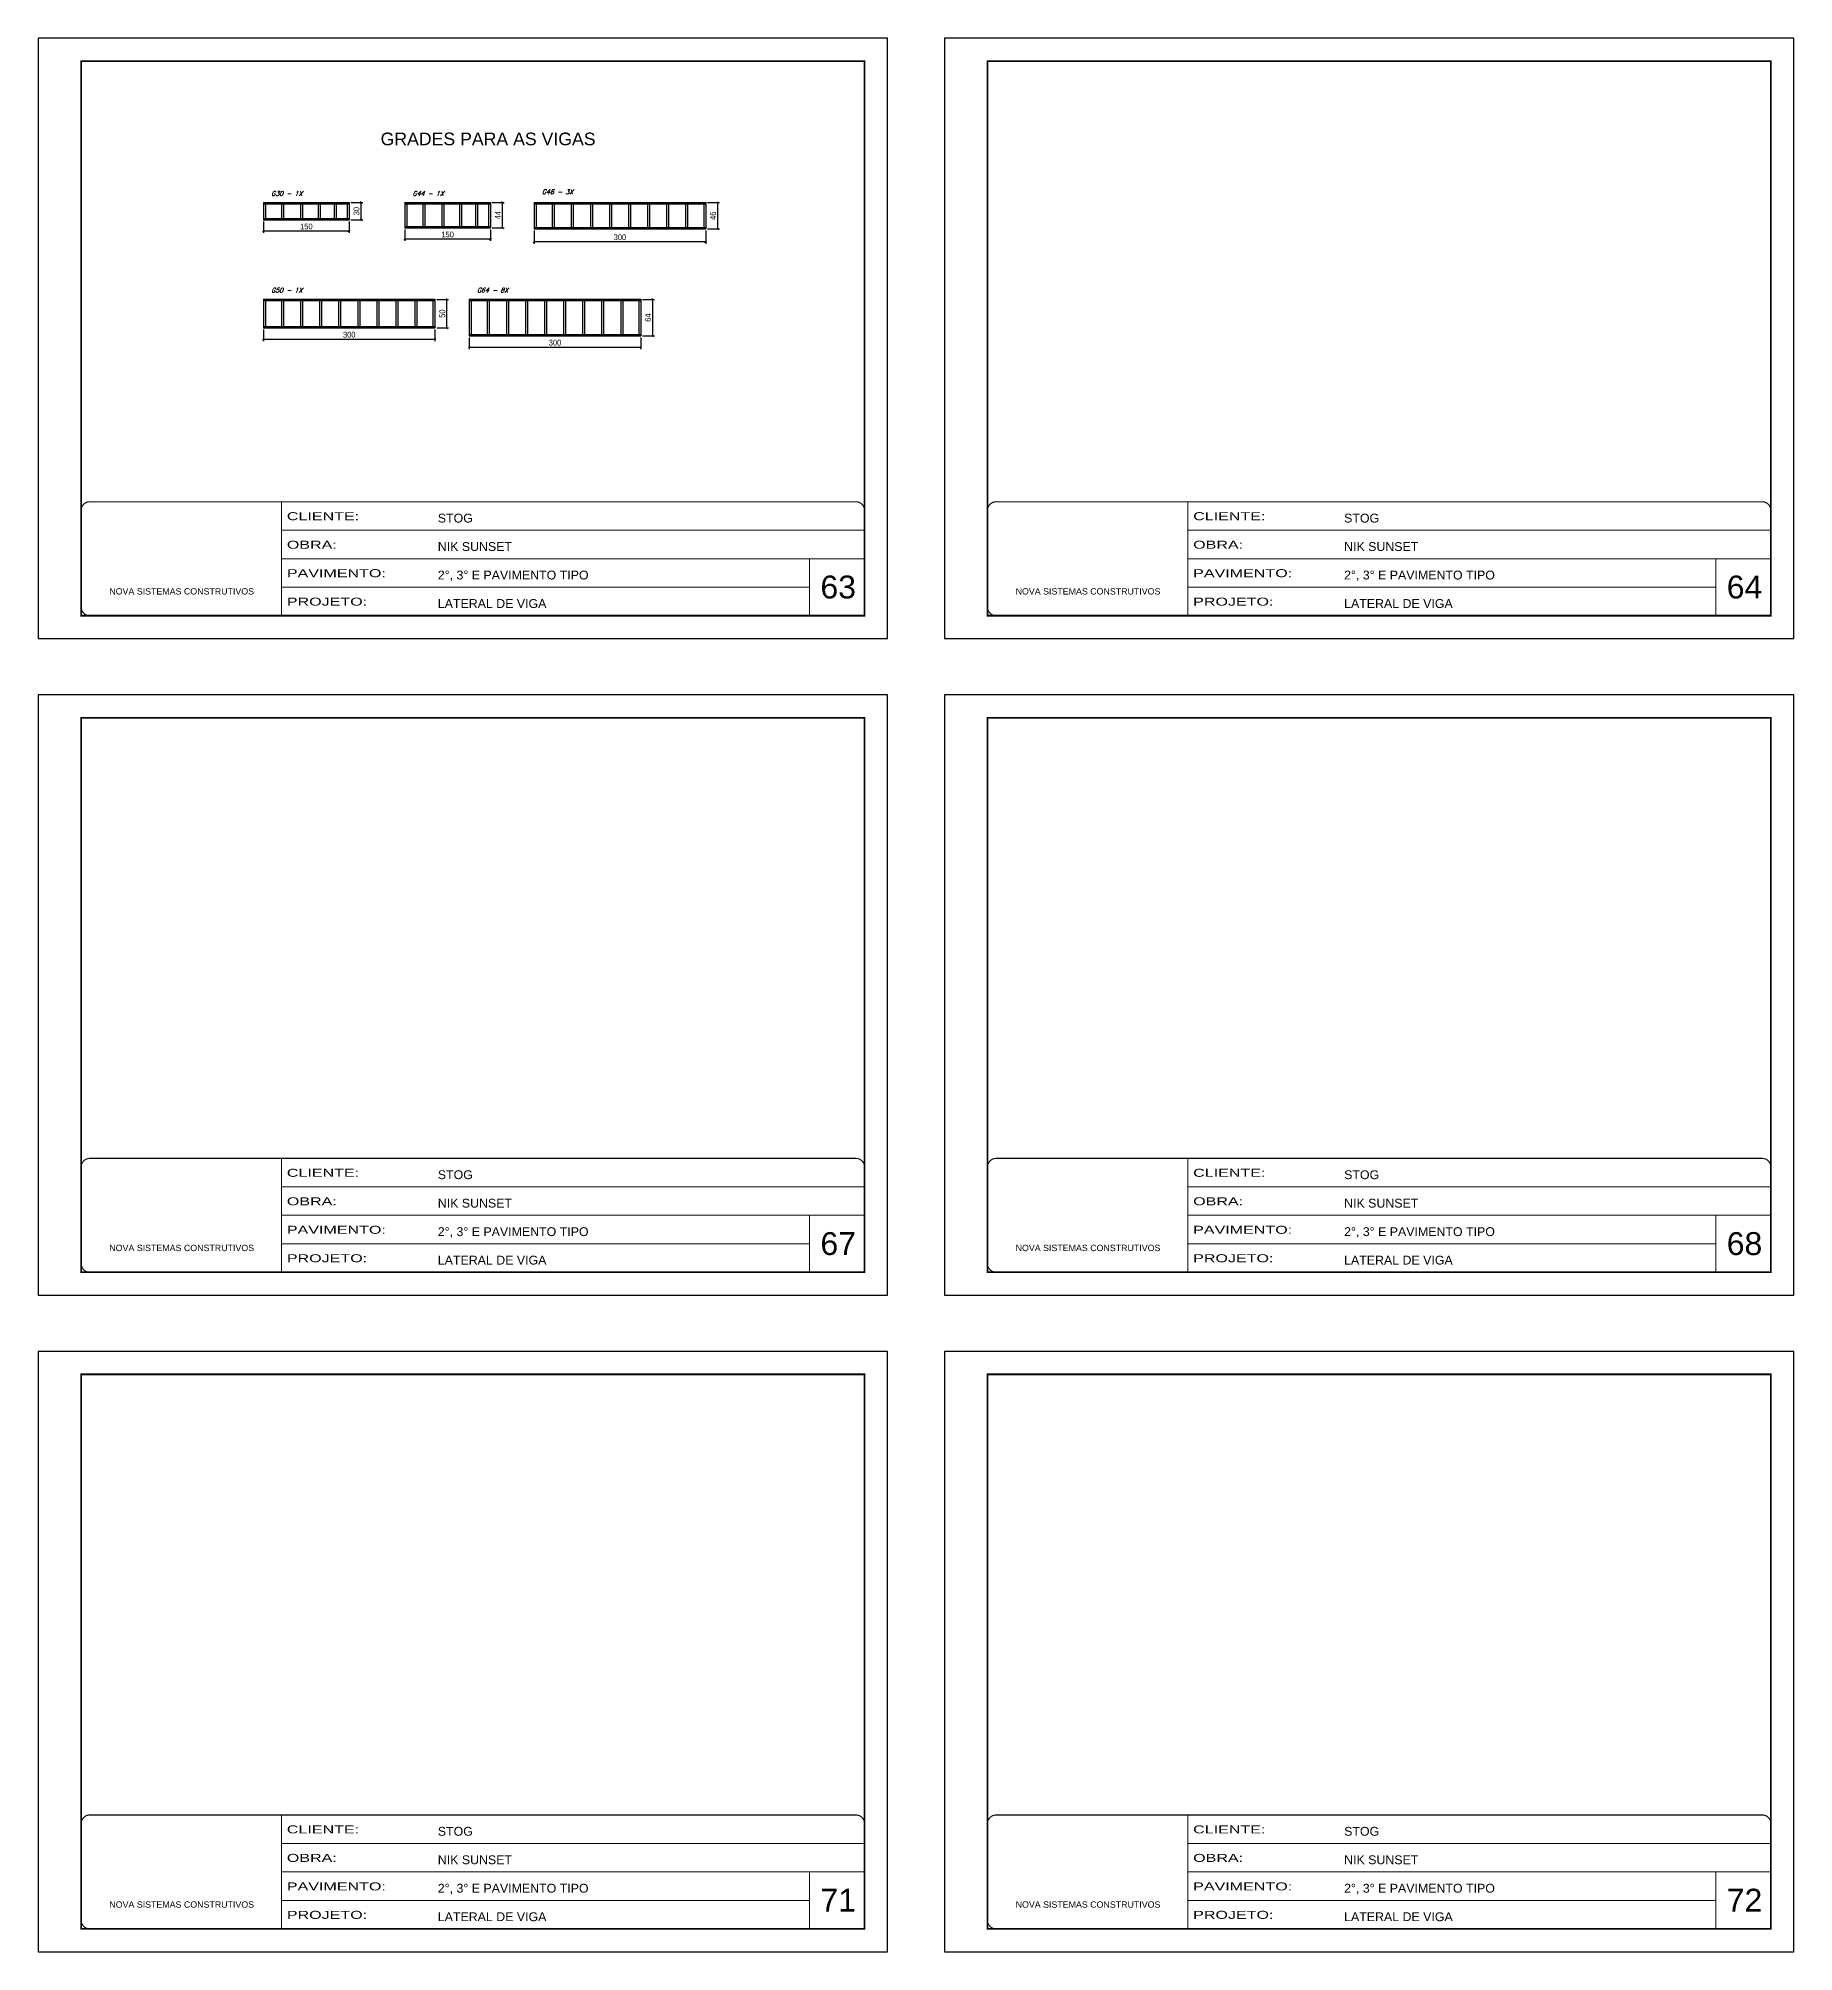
# Model space of a CAD drawing. Extents: x -10448 to -1189, y -11772 to 17235.
# Drawn here: x -7278 to -4208, y -3732 to -384 of the extents above; entities that cross this region are included whole.
import ezdxf

# ---------------------------------------------------------------- set-up
doc = ezdxf.new("R2010")
doc.units = 0
doc.linetypes.add('CONTINUO', pattern=[0])
doc.linetypes.add('DASHED', pattern=[0.75, 0.5, -0.25])
for name, color, linetype, lineweight in [('CARIMBO', 255, 'Continuous', 9), ('Folhas', 255, 'Continuous', 9), ('SARRAFO DE PRESSAO', 251, 'DASHED', 9)]:
    doc.layers.add(name, color=color, linetype=linetype, lineweight=lineweight)
for name, color, linetype in [('COTA', 241, 'Continuous'), ('SARR_2.2x7', 40, 'Continuous'), ('SARR_3.5x7', 81, 'Continuous'), ('texto', 7, 'Continuous')]:
    doc.layers.add(name, color=color, linetype=linetype)
doc.layers.add('Laje_Perimetro', color=7, linetype='Continuous', plot=False)
doc.styles.add('ARIAL', font='arial.ttf')
doc.styles.add('COTA TECNICA', font='techl___.ttf', dxfattribs={"height": 10})
doc.styles.add('Romans', font='romans.shx')
doc.styles.add('Tecnologia', font='')
doc.styles.get('Tecnologia').set_extended_font_data('Forgotten Futurist')
doc.dimstyles.new('PAINEL', dxfattribs={"dimtxt": 10, "dimasz": 3, "dimexe": 3, "dimexo": 3, "dimgap": 3, "dimtad": 1, "dimdec": 1, "dimzin": 12, "dimdsep": 46, "dimtxsty": 'COTA TECNICA', "dimblk1": 'OBLIQUE', "dimblk2": 'OBLIQUE', "dimsah": 1, "dimcen": 0.9, "dimclrd": 4, "dimclre": 4, "dimclrt": 240, "dimadec": 1, "dimazin": 3, "dimtfac": 1, "dimtdec": 1, "dimtmove": 0, "dimatfit": 3, "dimfxl": 1, "dimtolj": 1, "dimtzin": 12, "dimarcsym": 0})

# ---------------------------------------------------------------- blocks, each defined once
blk = doc.blocks.new('9999999999')
at = {"color": 30, "linetype": 'CONTINUO'}
for p, q in [((98564.6, 34230.2), (98564.6, 34429.4)), ((98564.6, 34379.6), (99584, 34379.6)), ((98564.6, 34329.8), (99488, 34329.8)), ((99584, 34329.8), (99488, 34329.8)), ((99488, 34329.8), (99488, 34230.2)), ((98564.6, 34280), (99488, 34280))]:
    blk.add_line(p, q, dxfattribs=at)
at = {"color": 30, "linetype": 'CONTINUO', "const_width": 2}
blk.add_lwpolyline([(99584, 34230.2), (99584, 34414.4, 0.414214), (99569, 34429.4), (98229, 34429.4, 0.414214), (98214, 34414.4), (98214, 34245.2, 0.414214), (98229, 34230.2), (99584, 34230.2)], format="xyb", dxfattribs=at)
at = {"layer": 'Folhas'}
blk.add_lwpolyline([(98139, 34190.2), (99624, 34190.2), (99624, 35240.2), (98139, 35240.2)], close=True, dxfattribs=at)
at = {"layer": 'Folhas', "color": 30, "const_width": 3}
blk.add_lwpolyline([(98214, 34230.2), (99584, 34230.2), (99584, 35200.2), (98214, 35200.2)], close=True, dxfattribs=at)
at = {"color": 7, "linetype": 'Continuous', "ltscale": 5, "style": 'ARIAL'}
for s, height, p in [('STOG', 15.48, (98837.7, 34393.1)), ('NIK SUNSET', 15.48, (98837.7, 34343.3)), ('2°, 3° E PAVIMENTO TIPO', 15.483, (98837.7, 34293.5)), ('NOVA SISTEMAS CONSTRUTIVOS', 11.059, (98263.2, 34267.2)), ('LATERAL DE VIGA', 15.483, (98837.7, 34243.7))]:
    blk.add_text(s, height=height, dxfattribs=at).set_placement(p)
at = {"layer": 'Folhas', "color": 7, "style": 'Tecnologia', "width": 1.5}
for s, p in [('CLIENTE:', (98573.7, 34397.2)), ('OBRA:', (98573.7, 34347.3)), ('PAVIMENTO:', (98573.7, 34297.5)), ('PROJETO:', (98573.7, 34247.7))]:
    blk.add_text(s, height=14, dxfattribs=at).set_placement(p)
blk = doc.blocks.new('_Oblique')
at = {"color": 0, "linetype": 'ByBlock', "lineweight": -2}
blk.add_line((-0.5, -0.5), (0.5, 0.5), dxfattribs=at)
blk = doc.blocks.new('*D2258')
at = {"layer": 'COTA', "color": 4, "linetype": 'ByBlock', "lineweight": -2, "transparency": 16777216}
for p, q in [((-6411.1, -720.8), (-6411.1, -743.7)), ((-6111.1, -720.8), (-6111.1, -743.7)), ((-6111.1, -740.7), (-6411.1, -740.7))]:
    blk.add_line(p, q, dxfattribs=at)
at = {"layer": 'Defpoints', "color": 0, "linetype": 'ByBlock', "transparency": 16777216}
for p in [(-6411.1, -717.8), (-6111.1, -717.8), (-6411.1, -740.7)]:
    blk.add_point(p, dxfattribs=at)
at = {"layer": 'COTA', "color": 4, "linetype": 'ByBlock', "lineweight": -2, "transparency": 16777216, "xscale": 3, "yscale": 3, "zscale": 3, "rotation": 180}
blk.add_blockref('_Oblique', (-6411.1, -740.7), dxfattribs=at)
at = {"layer": 'COTA', "color": 4, "linetype": 'ByBlock', "lineweight": -2, "transparency": 16777216, "xscale": 3, "yscale": 3, "zscale": 3}
blk.add_blockref('_Oblique', (-6111.1, -740.7), dxfattribs=at)
at = {"layer": 'COTA', "color": 240, "linetype": 'ByBlock', "transparency": 16777216, "insert": (-6261.1, -732.5), "char_height": 10, "attachment_point": 5, "style": 'COTA TECNICA'}
blk.add_mtext('\\A1;300', dxfattribs=at)
blk = doc.blocks.new('*D2259')
at = {"layer": 'COTA', "color": 4, "linetype": 'ByBlock', "lineweight": -2, "transparency": 16777216}
for p, q in [((-6108.1, -671.8), (-6087.1, -671.8)), ((-6090.1, -717.8), (-6090.1, -671.8)), ((-6108.1, -717.8), (-6087.1, -717.8))]:
    blk.add_line(p, q, dxfattribs=at)
at = {"layer": 'Defpoints', "color": 0, "linetype": 'ByBlock', "transparency": 16777216}
for p in [(-6111.1, -671.8), (-6090.1, -671.8), (-6111.1, -717.8)]:
    blk.add_point(p, dxfattribs=at)
at = {"layer": 'COTA', "color": 4, "linetype": 'ByBlock', "lineweight": -2, "transparency": 16777216, "xscale": 3, "yscale": 3, "zscale": 3}
for p, rotation in [((-6090.1, -671.8), 90), ((-6090.1, -717.8), 270)]:
    blk.add_blockref('_Oblique', p, dxfattribs=dict(at, rotation=rotation))
at = {"layer": 'COTA', "color": 240, "linetype": 'ByBlock', "transparency": 16777216, "insert": (-6098.2, -694.8), "char_height": 10, "attachment_point": 5, "rotation": 90, "style": 'COTA TECNICA'}
blk.add_mtext('\\A1;46', dxfattribs=at)
blk = doc.blocks.new('*D2260')
at = {"layer": 'COTA', "color": 4, "linetype": 'ByBlock', "lineweight": -2, "transparency": 16777216}
for p, q in [((-6637.4, -718.8), (-6637.4, -738.8)), ((-6487.4, -735.8), (-6637.4, -735.8)), ((-6487.4, -718.8), (-6487.4, -738.8))]:
    blk.add_line(p, q, dxfattribs=at)
at = {"layer": 'Defpoints', "color": 0, "linetype": 'ByBlock', "transparency": 16777216}
for p in [(-6637.4, -715.8), (-6637.4, -735.8), (-6487.4, -715.8)]:
    blk.add_point(p, dxfattribs=at)
at = {"layer": 'COTA', "color": 4, "linetype": 'ByBlock', "lineweight": -2, "transparency": 16777216, "xscale": 3, "yscale": 3, "zscale": 3, "rotation": 180}
blk.add_blockref('_Oblique', (-6637.4, -735.8), dxfattribs=at)
at = {"layer": 'COTA', "color": 4, "linetype": 'ByBlock', "lineweight": -2, "transparency": 16777216, "xscale": 3, "yscale": 3, "zscale": 3}
blk.add_blockref('_Oblique', (-6487.4, -735.8), dxfattribs=at)
at = {"layer": 'COTA', "color": 240, "linetype": 'ByBlock', "transparency": 16777216, "insert": (-6562.4, -727.7), "char_height": 10, "attachment_point": 5, "style": 'COTA TECNICA'}
blk.add_mtext('\\A1;150', dxfattribs=at)
blk = doc.blocks.new('*D2261')
at = {"layer": 'COTA', "color": 4, "linetype": 'ByBlock', "lineweight": -2, "transparency": 16777216}
for p, q in [((-6484.4, -671.8), (-6463.4, -671.8)), ((-6466.4, -715.8), (-6466.4, -671.8)), ((-6484.4, -715.8), (-6463.4, -715.8))]:
    blk.add_line(p, q, dxfattribs=at)
at = {"layer": 'Defpoints', "color": 0, "linetype": 'ByBlock', "transparency": 16777216}
for p in [(-6487.4, -671.8), (-6466.4, -671.8), (-6487.4, -715.8)]:
    blk.add_point(p, dxfattribs=at)
at = {"layer": 'COTA', "color": 4, "linetype": 'ByBlock', "lineweight": -2, "transparency": 16777216, "xscale": 3, "yscale": 3, "zscale": 3}
for p, rotation in [((-6466.4, -671.8), 90), ((-6466.4, -715.8), 270)]:
    blk.add_blockref('_Oblique', p, dxfattribs=dict(at, rotation=rotation))
at = {"layer": 'COTA', "color": 240, "linetype": 'ByBlock', "transparency": 16777216, "insert": (-6474.5, -693.8), "char_height": 10, "attachment_point": 5, "rotation": 90, "style": 'COTA TECNICA'}
blk.add_mtext('\\A1;44', dxfattribs=at)
blk = doc.blocks.new('*D2262')
at = {"layer": 'COTA', "color": 4, "linetype": 'ByBlock', "lineweight": -2, "transparency": 16777216}
for p, q in [((-6524.6, -908.1), (-6524.6, -928.1)), ((-6224.6, -925.1), (-6524.6, -925.1)), ((-6224.6, -908.1), (-6224.6, -928.1))]:
    blk.add_line(p, q, dxfattribs=at)
at = {"layer": 'Defpoints', "color": 0, "linetype": 'ByBlock', "transparency": 16777216}
for p in [(-6524.6, -905.1), (-6524.6, -925.1), (-6224.6, -905.1)]:
    blk.add_point(p, dxfattribs=at)
at = {"layer": 'COTA', "color": 4, "linetype": 'ByBlock', "lineweight": -2, "transparency": 16777216, "xscale": 3, "yscale": 3, "zscale": 3, "rotation": 180}
blk.add_blockref('_Oblique', (-6524.6, -925.1), dxfattribs=at)
at = {"layer": 'COTA', "color": 4, "linetype": 'ByBlock', "lineweight": -2, "transparency": 16777216, "xscale": 3, "yscale": 3, "zscale": 3}
blk.add_blockref('_Oblique', (-6224.6, -925.1), dxfattribs=at)
at = {"layer": 'COTA', "color": 240, "linetype": 'ByBlock', "transparency": 16777216, "insert": (-6374.6, -916.9), "char_height": 10, "attachment_point": 5, "style": 'COTA TECNICA'}
blk.add_mtext('\\A1;300', dxfattribs=at)
blk = doc.blocks.new('*D2263')
at = {"layer": 'COTA', "color": 4, "linetype": 'ByBlock', "lineweight": -2, "transparency": 16777216}
for p, q in [((-6221.6, -841.1), (-6200.7, -841.1)), ((-6203.7, -905.1), (-6203.7, -841.1)), ((-6221.6, -905.1), (-6200.7, -905.1))]:
    blk.add_line(p, q, dxfattribs=at)
at = {"layer": 'Defpoints', "color": 0, "linetype": 'ByBlock', "transparency": 16777216}
for p in [(-6224.6, -841.1), (-6203.7, -841.1), (-6224.6, -905.1)]:
    blk.add_point(p, dxfattribs=at)
at = {"layer": 'COTA', "color": 4, "linetype": 'ByBlock', "lineweight": -2, "transparency": 16777216, "xscale": 3, "yscale": 3, "zscale": 3}
for p, rotation in [((-6203.7, -841.1), 90), ((-6203.7, -905.1), 270)]:
    blk.add_blockref('_Oblique', p, dxfattribs=dict(at, rotation=rotation))
at = {"layer": 'COTA', "color": 240, "linetype": 'ByBlock', "transparency": 16777216, "insert": (-6211.8, -873.1), "char_height": 10, "attachment_point": 5, "rotation": 90, "style": 'COTA TECNICA'}
blk.add_mtext('\\A1;64', dxfattribs=at)
blk = doc.blocks.new('*D2264')
at = {"layer": 'COTA', "color": 4, "linetype": 'ByBlock', "lineweight": -2, "transparency": 16777216}
for p, q in [((-6884.5, -894.1), (-6884.5, -914.1)), ((-6584.5, -894.1), (-6584.5, -914.1)), ((-6584.5, -911.1), (-6884.5, -911.1))]:
    blk.add_line(p, q, dxfattribs=at)
at = {"layer": 'Defpoints', "color": 0, "linetype": 'ByBlock', "transparency": 16777216}
for p in [(-6884.5, -891.1), (-6584.5, -891.1), (-6884.5, -911.1)]:
    blk.add_point(p, dxfattribs=at)
at = {"layer": 'COTA', "color": 4, "linetype": 'ByBlock', "lineweight": -2, "transparency": 16777216, "xscale": 3, "yscale": 3, "zscale": 3, "rotation": 180}
blk.add_blockref('_Oblique', (-6884.5, -911.1), dxfattribs=at)
at = {"layer": 'COTA', "color": 4, "linetype": 'ByBlock', "lineweight": -2, "transparency": 16777216, "xscale": 3, "yscale": 3, "zscale": 3}
blk.add_blockref('_Oblique', (-6584.5, -911.1), dxfattribs=at)
at = {"layer": 'COTA', "color": 240, "linetype": 'ByBlock', "transparency": 16777216, "insert": (-6734.5, -902.9), "char_height": 10, "attachment_point": 5, "style": 'COTA TECNICA'}
blk.add_mtext('\\A1;300', dxfattribs=at)
blk = doc.blocks.new('*D2265')
at = {"layer": 'COTA', "color": 4, "linetype": 'ByBlock', "lineweight": -2, "transparency": 16777216}
for p, q in [((-6581.5, -841.1), (-6560.6, -841.1)), ((-6563.6, -891.1), (-6563.6, -841.1)), ((-6581.5, -891.1), (-6560.6, -891.1))]:
    blk.add_line(p, q, dxfattribs=at)
at = {"layer": 'Defpoints', "color": 0, "linetype": 'ByBlock', "transparency": 16777216}
for p in [(-6584.5, -841.1), (-6563.6, -841.1), (-6584.5, -891.1)]:
    blk.add_point(p, dxfattribs=at)
at = {"layer": 'COTA', "color": 4, "linetype": 'ByBlock', "lineweight": -2, "transparency": 16777216, "xscale": 3, "yscale": 3, "zscale": 3}
for p, rotation in [((-6563.6, -841.1), 90), ((-6563.6, -891.1), 270)]:
    blk.add_blockref('_Oblique', p, dxfattribs=dict(at, rotation=rotation))
at = {"layer": 'COTA', "color": 240, "linetype": 'ByBlock', "transparency": 16777216, "insert": (-6571.7, -866.1), "char_height": 10, "attachment_point": 5, "rotation": 90, "style": 'COTA TECNICA'}
blk.add_mtext('\\A1;50', dxfattribs=at)
blk = doc.blocks.new('*D2267')
at = {"layer": 'COTA', "color": 4, "linetype": 'ByBlock', "lineweight": -2, "transparency": 16777216}
for p, q in [((-6884.5, -704.8), (-6884.5, -724.8)), ((-6734.5, -721.8), (-6884.5, -721.8)), ((-6734.5, -704.8), (-6734.5, -724.8))]:
    blk.add_line(p, q, dxfattribs=at)
at = {"layer": 'Defpoints', "color": 0, "linetype": 'ByBlock', "transparency": 16777216}
for p in [(-6884.5, -701.8), (-6734.5, -701.8), (-6884.5, -721.8)]:
    blk.add_point(p, dxfattribs=at)
at = {"layer": 'COTA', "color": 4, "linetype": 'ByBlock', "lineweight": -2, "transparency": 16777216, "xscale": 3, "yscale": 3, "zscale": 3, "rotation": 180}
blk.add_blockref('_Oblique', (-6884.5, -721.8), dxfattribs=at)
at = {"layer": 'COTA', "color": 4, "linetype": 'ByBlock', "lineweight": -2, "transparency": 16777216, "xscale": 3, "yscale": 3, "zscale": 3}
blk.add_blockref('_Oblique', (-6734.5, -721.8), dxfattribs=at)
at = {"layer": 'COTA', "color": 240, "linetype": 'ByBlock', "transparency": 16777216, "insert": (-6809.5, -713.7), "char_height": 10, "attachment_point": 5, "style": 'COTA TECNICA'}
blk.add_mtext('\\A1;150', dxfattribs=at)
blk = doc.blocks.new('*D2268')
at = {"layer": 'COTA', "color": 4, "linetype": 'ByBlock', "lineweight": -2, "transparency": 16777216}
for p, q in [((-6731.5, -671.8), (-6710.6, -671.8)), ((-6731.5, -701.8), (-6710.6, -701.8)), ((-6713.6, -701.8), (-6713.6, -671.8))]:
    blk.add_line(p, q, dxfattribs=at)
at = {"layer": 'Defpoints', "color": 0, "linetype": 'ByBlock', "transparency": 16777216}
for p in [(-6734.5, -671.8), (-6734.5, -701.8), (-6713.6, -671.8)]:
    blk.add_point(p, dxfattribs=at)
at = {"layer": 'COTA', "color": 4, "linetype": 'ByBlock', "lineweight": -2, "transparency": 16777216, "xscale": 3, "yscale": 3, "zscale": 3}
for p, rotation in [((-6713.6, -671.8), 90), ((-6713.6, -701.8), 270)]:
    blk.add_blockref('_Oblique', p, dxfattribs=dict(at, rotation=rotation))
at = {"layer": 'COTA', "color": 240, "linetype": 'ByBlock', "transparency": 16777216, "insert": (-6721.8, -686.8), "char_height": 10, "attachment_point": 5, "rotation": 90, "style": 'COTA TECNICA'}
blk.add_mtext('\\A1;30', dxfattribs=at)

msp = doc.modelspace()

# ---------------------------------------------------------------- linework, layer by layer
at = {"layer": 'Laje_Perimetro'}
for points in [[(-5793.28, -384.4), (-7278.28, -384.4), (-7278.28, -1434.4), (-5793.28, -1434.4)], [(-4208.28, -384.4), (-5693.28, -384.4), (-5693.28, -1434.4), (-4208.28, -1434.4)], [(-5793.28, -1532.97), (-7278.28, -1532.97), (-7278.28, -2582.97), (-5793.28, -2582.97)], [(-4208.28, -1532.97), (-5693.28, -1532.97), (-5693.28, -2582.97), (-4208.28, -2582.97)], [(-5793.28, -2681.55), (-7278.28, -2681.55), (-7278.28, -3731.55), (-5793.28, -3731.55)], [(-4208.28, -2681.55), (-5693.28, -2681.55), (-5693.28, -3731.55), (-4208.28, -3731.55)]]:
    msp.add_lwpolyline(points, close=True, dxfattribs=at)
at = {"layer": 'SARR_2.2x7', "linetype": 'Continuous'}
for p, q in [((-6884.55, -671.75), (-6884.55, -673.95)), ((-6884.55, -671.75), (-6734.55, -671.75)), ((-6884.55, -673.95), (-6734.55, -673.95)), ((-6884.55, -699.55), (-6884.55, -701.75)), ((-6884.55, -699.55), (-6734.55, -699.55)), ((-6884.55, -701.75), (-6734.55, -701.75)), ((-6734.55, -671.75), (-6734.55, -673.95)), ((-6734.55, -699.55), (-6734.55, -701.75)), ((-6637.38, -671.75), (-6637.38, -673.95)), ((-6637.38, -671.75), (-6487.38, -671.75)), ((-6637.38, -673.95), (-6487.38, -673.95)), ((-6487.38, -671.75), (-6487.38, -673.95)), ((-6411.07, -671.75), (-6411.07, -673.95)), ((-6411.07, -671.75), (-6111.07, -671.75)), ((-6411.07, -673.95), (-6111.07, -673.95)), ((-6111.07, -671.75), (-6111.07, -673.95)), ((-6637.38, -713.55), (-6637.38, -715.75)), ((-6637.38, -713.55), (-6487.38, -713.55)), ((-6637.38, -715.75), (-6487.38, -715.75)), ((-6487.38, -713.55), (-6487.38, -715.75)), ((-6411.07, -715.55), (-6411.07, -717.75)), ((-6411.07, -715.55), (-6111.07, -715.55)), ((-6411.07, -717.75), (-6111.07, -717.75)), ((-6111.07, -715.55), (-6111.07, -717.75)), ((-6884.55, -841.05), (-6884.55, -843.25)), ((-6884.55, -841.05), (-6584.55, -841.05)), ((-6884.55, -843.25), (-6584.55, -843.25)), ((-6584.55, -841.05), (-6584.55, -843.25)), ((-6524.6, -841.05), (-6524.6, -843.25)), ((-6524.6, -841.05), (-6224.6, -841.05)), ((-6524.6, -843.25), (-6224.6, -843.25)), ((-6224.6, -841.05), (-6224.6, -843.25)), ((-6884.55, -888.85), (-6884.55, -891.05)), ((-6884.55, -888.85), (-6584.55, -888.85)), ((-6884.55, -891.05), (-6584.55, -891.05)), ((-6584.55, -888.85), (-6584.55, -891.05)), ((-6524.6, -902.85), (-6524.6, -905.05)), ((-6524.6, -902.85), (-6224.6, -902.85)), ((-6224.6, -902.85), (-6224.6, -905.05)), ((-6524.6, -905.05), (-6224.6, -905.05))]:
    msp.add_line(p, q, dxfattribs=at)
at = {"layer": 'SARR_3.5x7'}
for p, q in [((-6884.55, -673.95), (-6884.55, -699.55)), ((-6881.05, -673.95), (-6881.05, -699.55)), ((-6852.96, -673.95), (-6852.96, -699.55)), ((-6849.46, -673.95), (-6849.46, -699.55)), ((-6819.63, -673.95), (-6819.63, -699.55)), ((-6816.13, -673.95), (-6816.13, -699.55)), ((-6788.62, -673.95), (-6788.62, -699.55)), ((-6785.12, -673.95), (-6785.12, -699.55)), ((-6761.09, -673.95), (-6761.09, -699.55)), ((-6757.59, -673.95), (-6757.59, -699.55)), ((-6738.05, -673.95), (-6738.05, -699.55)), ((-6734.55, -673.95), (-6734.55, -699.55)), ((-6637.38, -673.95), (-6637.38, -713.55)), ((-6633.88, -673.95), (-6633.88, -713.55)), ((-6605.8, -673.95), (-6605.8, -713.55)), ((-6602.3, -673.95), (-6602.3, -713.55)), ((-6572.47, -673.95), (-6572.47, -713.55)), ((-6568.97, -673.95), (-6568.97, -713.55)), ((-6541.46, -673.95), (-6541.46, -713.55)), ((-6537.96, -673.95), (-6537.96, -713.55)), ((-6513.93, -673.95), (-6513.93, -713.55)), ((-6510.43, -673.95), (-6510.43, -713.55)), ((-6490.88, -673.95), (-6490.88, -713.55)), ((-6487.38, -673.95), (-6487.38, -713.55)), ((-6411.07, -673.95), (-6411.07, -715.55)), ((-6407.57, -673.95), (-6407.57, -715.55)), ((-6379.48, -673.95), (-6379.48, -715.55)), ((-6375.98, -673.95), (-6375.98, -715.55)), ((-6346.15, -673.95), (-6346.15, -715.55)), ((-6342.65, -673.95), (-6342.65, -715.55)), ((-6312.82, -673.95), (-6312.82, -715.55)), ((-6309.32, -673.95), (-6309.32, -715.55)), ((-6279.48, -673.95), (-6279.48, -715.55)), ((-6275.98, -673.95), (-6275.98, -715.55)), ((-6246.15, -673.95), (-6246.15, -715.55)), ((-6242.65, -673.95), (-6242.65, -715.55)), ((-6212.82, -673.95), (-6212.82, -715.55)), ((-6209.32, -673.95), (-6209.32, -715.55)), ((-6179.48, -673.95), (-6179.48, -715.55)), ((-6175.98, -673.95), (-6175.98, -715.55)), ((-6146.15, -673.95), (-6146.15, -715.55)), ((-6142.65, -673.95), (-6142.65, -715.55)), ((-6114.57, -673.95), (-6114.57, -715.55)), ((-6111.07, -673.95), (-6111.07, -715.55)), ((-6884.55, -843.25), (-6884.55, -888.85)), ((-6881.05, -843.25), (-6881.05, -888.85)), ((-6852.96, -843.25), (-6852.96, -888.85)), ((-6849.46, -843.25), (-6849.46, -888.85)), ((-6819.63, -843.25), (-6819.63, -888.85)), ((-6816.13, -843.25), (-6816.13, -888.85)), ((-6786.3, -843.25), (-6786.3, -888.85)), ((-6782.8, -843.25), (-6782.8, -888.85)), ((-6752.96, -843.25), (-6752.96, -888.85)), ((-6749.46, -843.25), (-6749.46, -888.85)), ((-6719.63, -843.25), (-6719.63, -888.85)), ((-6716.13, -843.25), (-6716.13, -888.85)), ((-6686.3, -843.25), (-6686.3, -888.85)), ((-6682.8, -843.25), (-6682.8, -888.85)), ((-6652.96, -843.25), (-6652.96, -888.85)), ((-6649.46, -843.25), (-6649.46, -888.85)), ((-6619.63, -843.25), (-6619.63, -888.85)), ((-6616.13, -843.25), (-6616.13, -888.85)), ((-6588.05, -843.25), (-6588.05, -888.85)), ((-6584.55, -843.25), (-6584.55, -888.85)), ((-6524.6, -843.25), (-6524.6, -902.85)), ((-6521.1, -843.25), (-6521.1, -902.85)), ((-6493.02, -843.25), (-6493.02, -902.85)), ((-6489.52, -843.25), (-6489.52, -902.85)), ((-6459.69, -843.25), (-6459.69, -902.85)), ((-6456.19, -843.25), (-6456.19, -902.85)), ((-6426.35, -843.25), (-6426.35, -902.85)), ((-6422.85, -843.25), (-6422.85, -902.85)), ((-6393.02, -843.25), (-6393.02, -902.85)), ((-6389.52, -843.25), (-6389.52, -902.85)), ((-6359.69, -843.25), (-6359.69, -902.85)), ((-6356.19, -843.25), (-6356.19, -902.85)), ((-6326.35, -843.25), (-6326.35, -902.85)), ((-6322.85, -843.25), (-6322.85, -902.85)), ((-6293.02, -843.25), (-6293.02, -902.85)), ((-6289.52, -843.25), (-6289.52, -902.85)), ((-6259.69, -843.25), (-6259.69, -902.85)), ((-6256.19, -843.25), (-6256.19, -902.85)), ((-6228.1, -843.25), (-6228.1, -902.85)), ((-6224.6, -843.25), (-6224.6, -902.85))]:
    msp.add_line(p, q, dxfattribs=at)

# ---------------------------------------------------------------- block references
at = {"layer": 'SARRAFO DE PRESSAO', "color": 6, "linetype": 'ByBlock'}
for p in [(-105417.26, -35624.6), (-103832.26, -35624.6), (-105417.26, -36773.18), (-103832.26, -36773.18), (-105417.26, -37921.75), (-103832.26, -37921.75)]:
    msp.add_blockref('9999999999', p, dxfattribs=at)

# ---------------------------------------------------------------- texts
at = {"color": 0, "linetype": 'Continuous', "ltscale": 5, "style": 'ARIAL'}
msp.add_text('GRADES PARA AS VIGAS', height=22.1184, dxfattribs=at).set_placement((-6679.66, -571.51))
at = {"layer": 'CARIMBO', "style": 'ARIAL'}
for s, p in [('63', (-5910.42, -1364.26)), ('64', (-4325.42, -1364.26)), ('67', (-5910.42, -2512.83)), ('68', (-4325.42, -2512.83)), ('71', (-5910.42, -3661.41)), ('72', (-4325.42, -3661.41))]:
    msp.add_text(s, height=40, dxfattribs=at).set_placement(p)
at = {"layer": 'texto', "color": 2, "char_height": 8, "attachment_point": 5, "style": 'Romans'}
for s, insert in [('{\\Q19;\\C256;G30 - 1X}', (-6843.72, -655.82)), ('{\\Q19;\\C256;G44 - 1X}', (-6596.55, -655.82)), ('{\\Q19;\\C256;G46 - 3X}', (-6370.24, -652.84)), ('{\\Q19;\\C256;G50 - 1X}', (-6843.72, -825.12)), ('{\\Q19;\\C256;G64 - 8X}', (-6483.78, -825.12))]:
    msp.add_mtext(s, dxfattribs=dict(at, insert=insert))

# ---------------------------------------------------------------- dimensions: what is measured, and where the dimension line sits
at = {"layer": 'COTA', "linetype": 'ByBlock'}
for base, p1, p2, picture, middle in [((-6884.55, -721.78), (-6734.55, -701.75), (-6884.55, -701.75), '*D2267', (-6809.55, -713.67)), ((-6637.38, -735.78), (-6487.38, -715.75), (-6637.38, -715.75), '*D2260', (-6562.38, -727.67)), ((-6411.07, -740.72), (-6111.07, -717.75), (-6411.07, -717.75), '*D2258', (-6261.07, -732.5)), ((-6884.55, -911.08), (-6584.55, -891.05), (-6884.55, -891.05), '*D2264', (-6734.55, -902.86)), ((-6524.6, -925.08), (-6224.6, -905.05), (-6524.6, -905.05), '*D2262', (-6374.6, -916.86))]:
    dim = msp.add_linear_dim(base=base, p1=p1, p2=p2, dimstyle='PAINEL', dxfattribs=at)
    dim.commit()
    dim.dimension.update_dxf_attribs({"geometry": picture, "text_midpoint": middle})
for base, p1, p2, picture, middle in [((-6713.61, -671.75), (-6734.55, -701.75), (-6734.55, -671.75), '*D2268', (-6721.83, -686.75)), ((-6466.45, -671.75), (-6487.38, -715.75), (-6487.38, -671.75), '*D2261', (-6474.52, -693.75)), ((-6090.13, -671.75), (-6111.07, -717.75), (-6111.07, -671.75), '*D2259', (-6098.24, -694.75)), ((-6563.61, -841.05), (-6584.55, -891.05), (-6584.55, -841.05), '*D2265', (-6571.72, -866.05)), ((-6203.67, -841.05), (-6224.6, -905.05), (-6224.6, -841.05), '*D2263', (-6211.77, -873.05))]:
    dim = msp.add_linear_dim(base=base, p1=p1, p2=p2, angle=90, dimstyle='PAINEL', dxfattribs=at)
    dim.commit()
    dim.dimension.update_dxf_attribs({"geometry": picture, "text_midpoint": middle})

doc.saveas('drawing.dxf')
